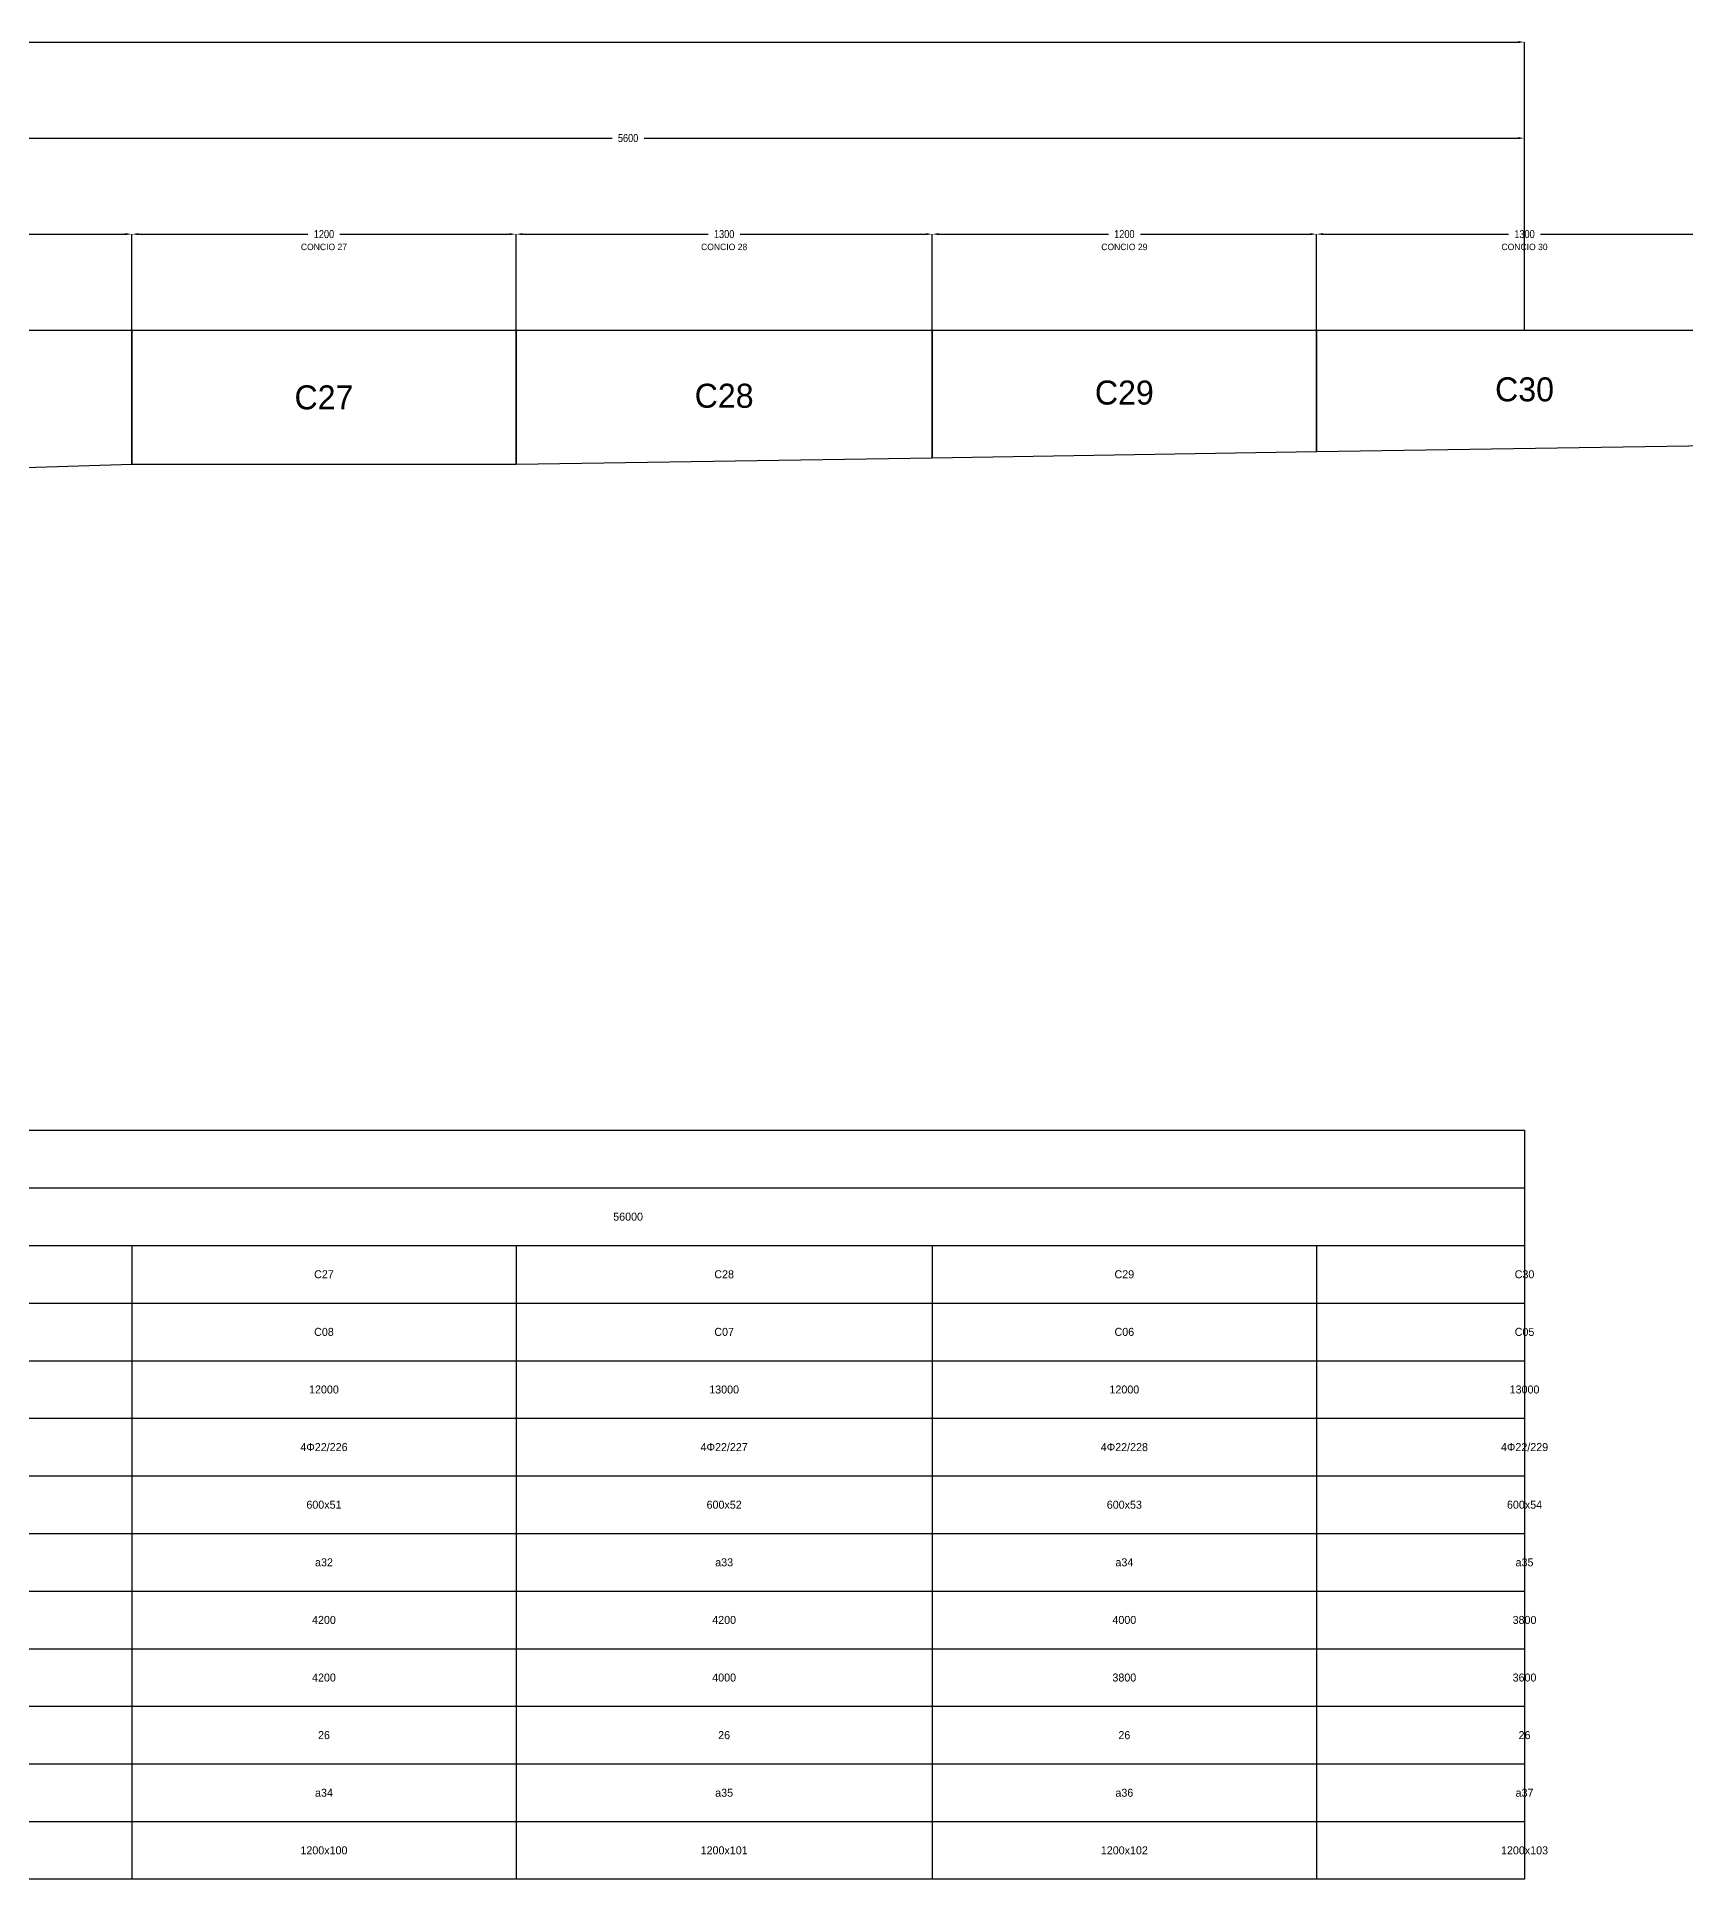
# Model space of a CAD drawing. Header units: metres. Extents: x -4682 to 408500, y -48400 to 9164.
# Drawn here: x 305533 to 357016, y -48400 to 9164 of the extents above; entities that cross this region are included whole.
import ezdxf
from ezdxf.enums import TextEntityAlignment as Align

# ---------------------------------------------------------------- set-up
doc = ezdxf.new("R2010")
doc.units = ezdxf.units.M
doc.linetypes.add('CENTER', pattern=[5.08, 3.175, -0.635, 0.635, -0.635])
for name, color, linetype in [('01_ASSI', 4, 'CENTER'), ('02_CONCI', 7, 'Continuous'), ('04_TESTI', 3, 'Continuous'), ('08_TAB_LINEE', 1, 'Continuous'), ('08_TAB_TESTI', 2, 'Continuous')]:
    doc.layers.add(name, color=color, linetype=linetype)
doc.styles.add('OpenSansCondensed-Light', font='OpenSansCondensed-Light.ttf')
doc.dimstyles.new('QUOTE_CM', dxfattribs={"dimtxt": 250, "dimasz": 200, "dimexe": 1.25, "dimexo": 0.625, "dimgap": 100, "dimtad": 1, "dimlfac": 0.1, "dimcen": 2.5, "dimazin": 3, "dimtfac": 1, "dimtmove": 0, "dimatfit": 3})

# ---------------------------------------------------------------- blocks, each defined once
blk = doc.blocks.new('_CLOSEDFILLED')
at = {"color": 0, "linetype": 'BYBLOCK'}
blk.add_solid([(-1, 0.16), (0, 0), (-1, -0.16)], dxfattribs=at)
blk = doc.blocks.new('*D26')
for p, q in [((295500, 0), (295500, 3000)), ((295700, 3000), (301500, 3000)), ((302500, 3000), (308300, 3000)), ((308500, 0), (308500, 3000))]:
    blk.add_line(p, q)
at = {"layer": 'Defpoints'}
for p in [(295500, 3000), (295500, 0), (308500, 0)]:
    blk.add_point(p, dxfattribs=at)
at = {"xscale": 200, "yscale": 200, "rotation": 180}
blk.add_blockref('_CLOSEDFILLED', (295500, 3000), dxfattribs=at)
at = {"xscale": 200, "yscale": 200}
blk.add_blockref('_CLOSEDFILLED', (308500, 3000), dxfattribs=at)
at = {"insert": (302000, 3000), "char_height": 250, "attachment_point": 5, "style": 'OpenSansCondensed-Light'}
blk.add_mtext('1300', dxfattribs=at)
blk = doc.blocks.new('*D27')
for p, q in [((308500, 0), (308500, 3000)), ((308700, 3000), (314000, 3000)), ((315000, 3000), (320300, 3000)), ((320500, 0), (320500, 3000))]:
    blk.add_line(p, q)
at = {"layer": 'Defpoints'}
for p in [(308500, 3000), (308500, 0), (320500, 0)]:
    blk.add_point(p, dxfattribs=at)
at = {"xscale": 200, "yscale": 200, "rotation": 180}
blk.add_blockref('_CLOSEDFILLED', (308500, 3000), dxfattribs=at)
at = {"xscale": 200, "yscale": 200}
blk.add_blockref('_CLOSEDFILLED', (320500, 3000), dxfattribs=at)
at = {"insert": (314500, 3000), "char_height": 250, "attachment_point": 5, "style": 'OpenSansCondensed-Light'}
blk.add_mtext('1200', dxfattribs=at)
blk = doc.blocks.new('*D28')
for p, q in [((320500, 0), (320500, 3000)), ((320700, 3000), (326500, 3000)), ((327500, 3000), (333300, 3000)), ((333500, 0), (333500, 3000))]:
    blk.add_line(p, q)
at = {"layer": 'Defpoints'}
for p in [(320500, 3000), (320500, 0), (333500, 0)]:
    blk.add_point(p, dxfattribs=at)
at = {"xscale": 200, "yscale": 200, "rotation": 180}
blk.add_blockref('_CLOSEDFILLED', (320500, 3000), dxfattribs=at)
at = {"xscale": 200, "yscale": 200}
blk.add_blockref('_CLOSEDFILLED', (333500, 3000), dxfattribs=at)
at = {"insert": (327000, 3000), "char_height": 250, "attachment_point": 5, "style": 'OpenSansCondensed-Light'}
blk.add_mtext('1300', dxfattribs=at)
blk = doc.blocks.new('*D29')
for p, q in [((333500, 0), (333500, 3000)), ((333700, 3000), (339000, 3000)), ((340000, 3000), (345300, 3000)), ((345500, 0), (345500, 3000))]:
    blk.add_line(p, q)
at = {"layer": 'Defpoints'}
for p in [(333500, 3000), (333500, 0), (345500, 0)]:
    blk.add_point(p, dxfattribs=at)
at = {"xscale": 200, "yscale": 200, "rotation": 180}
blk.add_blockref('_CLOSEDFILLED', (333500, 3000), dxfattribs=at)
at = {"xscale": 200, "yscale": 200}
blk.add_blockref('_CLOSEDFILLED', (345500, 3000), dxfattribs=at)
at = {"insert": (339500, 3000), "char_height": 250, "attachment_point": 5, "style": 'OpenSansCondensed-Light'}
blk.add_mtext('1200', dxfattribs=at)
blk = doc.blocks.new('*D30')
for p, q in [((345500, 0), (345500, 3000)), ((345700, 3000), (351500, 3000)), ((352500, 3000), (358300, 3000)), ((358500, 0), (358500, 3000))]:
    blk.add_line(p, q)
at = {"layer": 'Defpoints'}
for p in [(345500, 3000), (345500, 0), (358500, 0)]:
    blk.add_point(p, dxfattribs=at)
at = {"xscale": 200, "yscale": 200, "rotation": 180}
blk.add_blockref('_CLOSEDFILLED', (345500, 3000), dxfattribs=at)
at = {"xscale": 200, "yscale": 200}
blk.add_blockref('_CLOSEDFILLED', (358500, 3000), dxfattribs=at)
at = {"insert": (352000, 3000), "char_height": 250, "attachment_point": 5, "style": 'OpenSansCondensed-Light'}
blk.add_mtext('1300', dxfattribs=at)
blk = doc.blocks.new('*D40')
for p, q in [((296000, 0), (296000, 6000)), ((296200, 6000), (323500, 6000)), ((324500, 6000), (351800, 6000)), ((352000, 0), (352000, 6000))]:
    blk.add_line(p, q)
at = {"layer": 'Defpoints'}
for p in [(296000, 6000), (296000, 0), (352000, 0)]:
    blk.add_point(p, dxfattribs=at)
at = {"xscale": 200, "yscale": 200, "rotation": 180}
blk.add_blockref('_CLOSEDFILLED', (296000, 6000), dxfattribs=at)
at = {"xscale": 200, "yscale": 200}
blk.add_blockref('_CLOSEDFILLED', (352000, 6000), dxfattribs=at)
at = {"insert": (324000, 6000), "char_height": 250, "attachment_point": 5, "style": 'OpenSansCondensed-Light'}
blk.add_mtext('5600', dxfattribs=at)
blk = doc.blocks.new('*D41')
for p, q in [((0, 0), (0, 9000)), ((200, 9000), (175375, 9000)), ((176625, 9000), (351800, 9000)), ((352000, 0), (352000, 9000))]:
    blk.add_line(p, q)
at = {"layer": 'Defpoints'}
for p in [(0, 9000), (0, 0), (352000, 0)]:
    blk.add_point(p, dxfattribs=at)
at = {"xscale": 200, "yscale": 200, "rotation": 180}
blk.add_blockref('_CLOSEDFILLED', (0, 9000), dxfattribs=at)
at = {"xscale": 200, "yscale": 200}
blk.add_blockref('_CLOSEDFILLED', (352000, 9000), dxfattribs=at)
at = {"insert": (176000, 9000), "char_height": 250, "attachment_point": 5, "style": 'OpenSansCondensed-Light'}
blk.add_mtext('35200', dxfattribs=at)

msp = doc.modelspace()

# ---------------------------------------------------------------- linework, layer by layer
at = {"layer": '01_ASSI'}
msp.add_line((0, 0), (352000, 0), dxfattribs=at)
at = {"layer": '02_CONCI'}
for points in [[(295500, 0), (308500, 0), (308500, -4200), (295500, -4600), (295500, 0)], [(308500, 0), (320500, 0), (320500, -4200), (308500, -4200), (308500, 0)], [(320500, 0), (333500, 0), (333500, -4000), (320500, -4200), (320500, 0)], [(333500, 0), (345500, 0), (345500, -3800), (333500, -4000), (333500, 0)], [(345500, 0), (358500, 0), (358500, -3600), (345500, -3800), (345500, 0)]]:
    msp.add_lwpolyline(points, dxfattribs=at)
at = {"layer": '08_TAB_LINEE'}
for p, q in [((0, -26800), (352000, -26800)), ((0, -28600), (352000, -28600)), ((308500, -28600), (308500, -48400)), ((320500, -28600), (320500, -48400)), ((333500, -28600), (333500, -48400)), ((345500, -28600), (345500, -48400)), ((0, -30400), (352000, -30400)), ((0, -32200), (352000, -32200)), ((0, -34000), (352000, -34000)), ((0, -35800), (352000, -35800)), ((0, -37600), (352000, -37600)), ((0, -39400), (352000, -39400)), ((0, -41200), (352000, -41200)), ((0, -43000), (352000, -43000)), ((0, -44800), (352000, -44800)), ((0, -46600), (352000, -46600))]:
    msp.add_line(p, q, dxfattribs=at)
msp.add_lwpolyline([(0, -25000), (352000, -25000), (352000, -48400), (0, -48400), (0, -25000)], dxfattribs=at)

# ---------------------------------------------------------------- texts
at = {"layer": '04_TESTI', "color": 2}
for s, p in [('CONCIO 27', (314500, 2600)), ('CONCIO 28', (327000, 2600)), ('CONCIO 29', (339500, 2600)), ('CONCIO 30', (352000, 2600))]:
    msp.add_text(s, height=200, dxfattribs=at).set_placement(p, align=Align.MIDDLE_CENTER)
at = {"layer": '04_TESTI', "color": 8}
for s, p in [('C27', (314500, -2100)), ('C28', (327000, -2050)), ('C29', (339500, -1950)), ('C30', (352000, -1850))]:
    msp.add_text(s, height=750, dxfattribs=at).set_placement(p, align=Align.MIDDLE_CENTER)
at = {"layer": '08_TAB_TESTI'}
for s, p in [('56000', (324000, -27700)), ('C27', (314500, -29500)), ('C28', (327000, -29500)), ('C29', (339500, -29500)), ('C30', (352000, -29500)), ('C08', (314500, -31300)), ('C07', (327000, -31300)), ('C06', (339500, -31300)), ('C05', (352000, -31300)), ('12000', (314500, -33100)), ('13000', (327000, -33100)), ('12000', (339500, -33100)), ('13000', (352000, -33100)), ('4Φ22/226', (314500, -34900)), ('4Φ22/227', (327000, -34900)), ('4Φ22/228', (339500, -34900)), ('4Φ22/229', (352000, -34900)), ('600x51', (314500, -36700)), ('600x52', (327000, -36700)), ('600x53', (339500, -36700)), ('600x54', (352000, -36700)), ('a32', (314500, -38500)), ('a33', (327000, -38500)), ('a34', (339500, -38500)), ('a35', (352000, -38500)), ('4200', (314500, -40300)), ('4200', (327000, -40300)), ('4000', (339500, -40300)), ('3800', (352000, -40300)), ('4200', (314500, -42100)), ('4000', (327000, -42100)), ('3800', (339500, -42100)), ('3600', (352000, -42100)), ('26', (314500, -43900)), ('26', (327000, -43900)), ('26', (339500, -43900)), ('26', (352000, -43900)), ('a34', (314500, -45700)), ('a35', (327000, -45700)), ('a36', (339500, -45700)), ('a37', (352000, -45700)), ('1200x100', (314500, -47500)), ('1200x101', (327000, -47500)), ('1200x102', (339500, -47500)), ('1200x103', (352000, -47500))]:
    msp.add_text(s, height=250, dxfattribs=at).set_placement(p, align=Align.MIDDLE_CENTER)

# ---------------------------------------------------------------- dimensions: what is measured, and where the dimension line sits
for base, p1, p2, picture, middle in [((0, 9000), (0, 0), (352000, 0), '*D41', (176000, 9000)), ((296000, 6000), (296000, 0), (352000, 0), '*D40', (324000, 6000)), ((295500, 3000), (295500, 0), (308500, 0), '*D26', (302000, 3000)), ((308500, 3000), (308500, 0), (320500, 0), '*D27', (314500, 3000)), ((320500, 3000), (320500, 0), (333500, 0), '*D28', (327000, 3000)), ((333500, 3000), (333500, 0), (345500, 0), '*D29', (339500, 3000)), ((345500, 3000), (345500, 0), (358500, 0), '*D30', (352000, 3000))]:
    dim = msp.add_linear_dim(base=base, p1=p1, p2=p2, dimstyle='QUOTE_CM')
    dim.commit()
    dim.dimension.update_dxf_attribs({"geometry": picture, "text_midpoint": middle})

doc.saveas('drawing.dxf')
